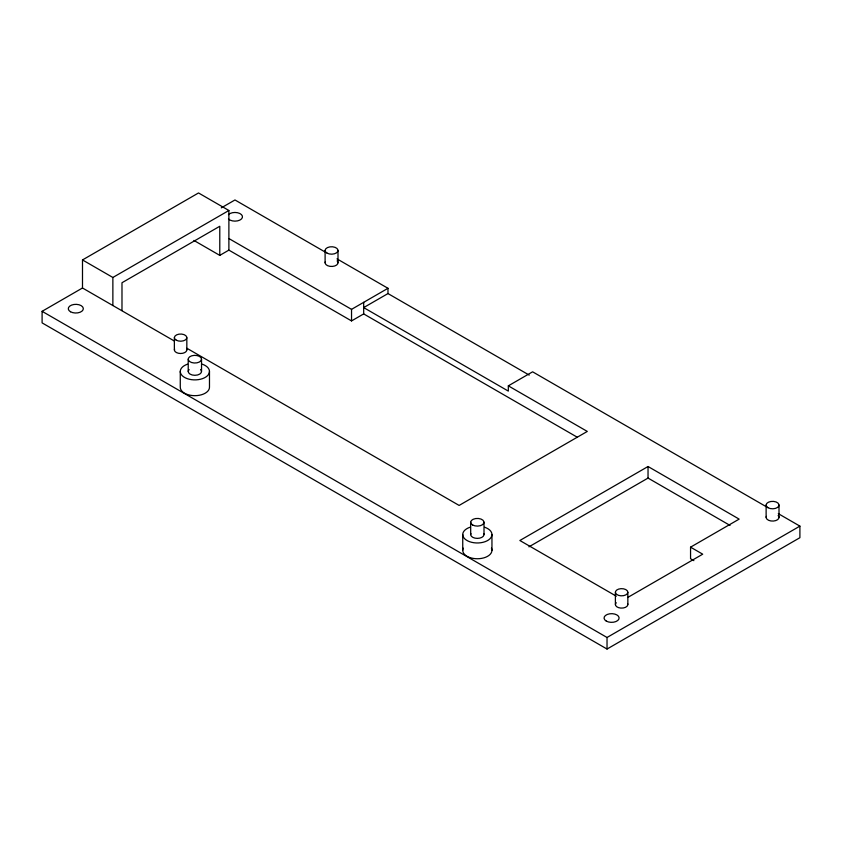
<?xml version="1.0" encoding="UTF-8"?>
<svg xmlns="http://www.w3.org/2000/svg" width="842" height="842" viewBox="0 0 842 842"><rect width="100%" height="100%" fill="white"/><g stroke="black" fill="none" stroke-linecap="round" stroke-linejoin="round"><path stroke-width="1.26" d="M174.378 341.042L82.495 287.996L82.495 259.936L198.523 192.955L228.887 210.489L228.887 250.116L351.535 320.918L363.681 313.908L577.075 437.114M778.292 513.652L799.9 526.124L799.9 537.701L607.029 649.045L42.1 322.886L42.1 311.319L82.495 287.996M221.299 207.858L234.971 199.964L325.643 252.316M82.495 259.936L112.87 277.471L228.887 210.489M193.913 240.444L219.783 255.379L228.887 250.116M228.887 238.539L351.535 309.351L387.983 288.301L387.983 293.563L529.208 375.1M387.983 293.563L363.681 307.593L508.326 391.098L508.326 385.847L532.618 371.817L766.915 507.084M693.871 560.656L690.556 558.741L690.556 547.163L739.15 519.114L648.035 466.51L519.861 540.501L616.323 596.199M528.934 546.837L648.035 478.077L730.046 525.429M627.679 597.504L702.712 554.183L690.556 547.163M42.1 311.319L607.029 637.478L799.9 526.124M336.979 258.862L387.983 288.301M508.326 385.847L587.295 431.43L459.122 505.432L186.903 348.272M779.008 505.084L779.008 517.356M766.125 505.084L766.125 517.356M648.035 466.51L648.035 478.077M627.848 592.242A6.231 3.6 0 0 1 618.512 595.357A6.231 3.6 0 0 1 618.512 589.126A6.231 3.6 0 0 1 627.848 592.242L627.848 604.514M615.397 592.242L615.397 604.514M607.029 637.478L607.029 649.045M491.949 534.544L491.949 550.321M484.003 522.272L484.003 534.544M470.689 522.272L470.689 534.544M462.742 534.544L462.742 550.321M363.681 302.331L363.681 313.908M351.535 309.351L351.535 320.918M338 250.463L338 262.746M325.107 250.463L325.107 262.746M219.783 255.379L219.783 226.266L121.985 282.733L121.985 310.572M209.479 371.459L209.479 387.246A14.609 8.431 0 0 1 194.87 395.677A14.609 8.431 0 0 1 180.272 387.246L180.272 371.459M201.533 359.187A6.662 3.842 0 0 1 191.544 362.513A6.662 3.842 0 0 1 191.544 355.861A6.662 3.842 0 0 1 201.533 359.187L201.533 371.459M188.219 359.187L188.219 371.459M186.829 337.621L186.829 349.893M174.368 337.621L174.368 349.893M112.87 277.471L112.87 305.53M228.456 214.626A7.515 4.336 0 0 1 239.802 213.479A7.515 4.336 0 0 1 239.802 220.12A7.515 4.336 0 0 1 228.456 218.973M337.137 260.883A6.441 3.715 0 0 1 332.39 266.43A6.441 3.715 0 0 1 325.328 261.778M778.145 515.493A6.441 3.715 0 0 1 773.409 521.051A6.441 3.715 0 0 1 766.346 516.399M491.444 548.142A14.609 8.431 0 0 1 477.34 558.751A14.609 8.431 0 0 1 463.237 548.142M186.619 348.967A6.231 3.6 0 0 1 180.598 353.493A6.231 3.6 0 0 1 174.589 348.967M627.637 603.588A6.231 3.6 0 0 1 620.807 608.082A6.231 3.6 0 0 1 616.228 602.714M200.638 369.543A6.662 3.842 0 0 1 194.87 375.311A6.662 3.842 0 0 1 189.113 369.543M202.175 364.165A14.609 8.431 0 0 1 206.058 376.879A14.609 8.431 0 0 1 183.682 376.879A14.609 8.431 0 0 1 187.577 364.165M483.771 533.544A6.662 3.842 0 0 1 477.34 538.385A6.662 3.842 0 0 1 470.91 533.544M484.645 527.239A14.609 8.431 0 0 1 488.528 539.964A14.609 8.431 0 0 1 466.152 539.964A14.609 8.431 0 0 1 470.036 527.239M70.496 311.75A7.515 4.336 0 0 0 83.074 309.803A7.515 4.336 0 0 0 73.864 304.488A7.515 4.336 0 0 0 70.496 311.75M606.272 621.08A7.515 4.336 0 0 0 618.849 619.133A7.515 4.336 0 0 0 609.64 613.818A7.515 4.336 0 0 0 606.272 621.08M327.001 253.095A6.441 3.715 0 0 0 337.779 251.432A6.441 3.715 0 0 0 329.885 246.874A6.441 3.715 0 0 0 327.001 253.095M768.009 507.715A6.441 3.715 0 0 0 778.787 506.042A6.441 3.715 0 0 0 770.893 501.485A6.441 3.715 0 0 0 768.009 507.715M472.636 524.987A6.662 3.842 0 0 0 483.771 523.261A6.662 3.842 0 0 0 475.614 518.556A6.662 3.842 0 0 0 472.636 524.987M176.199 340.157A6.231 3.6 0 0 0 186.619 338.547A6.231 3.6 0 0 0 178.988 334.148A6.231 3.6 0 0 0 176.199 340.157"/></g></svg>
